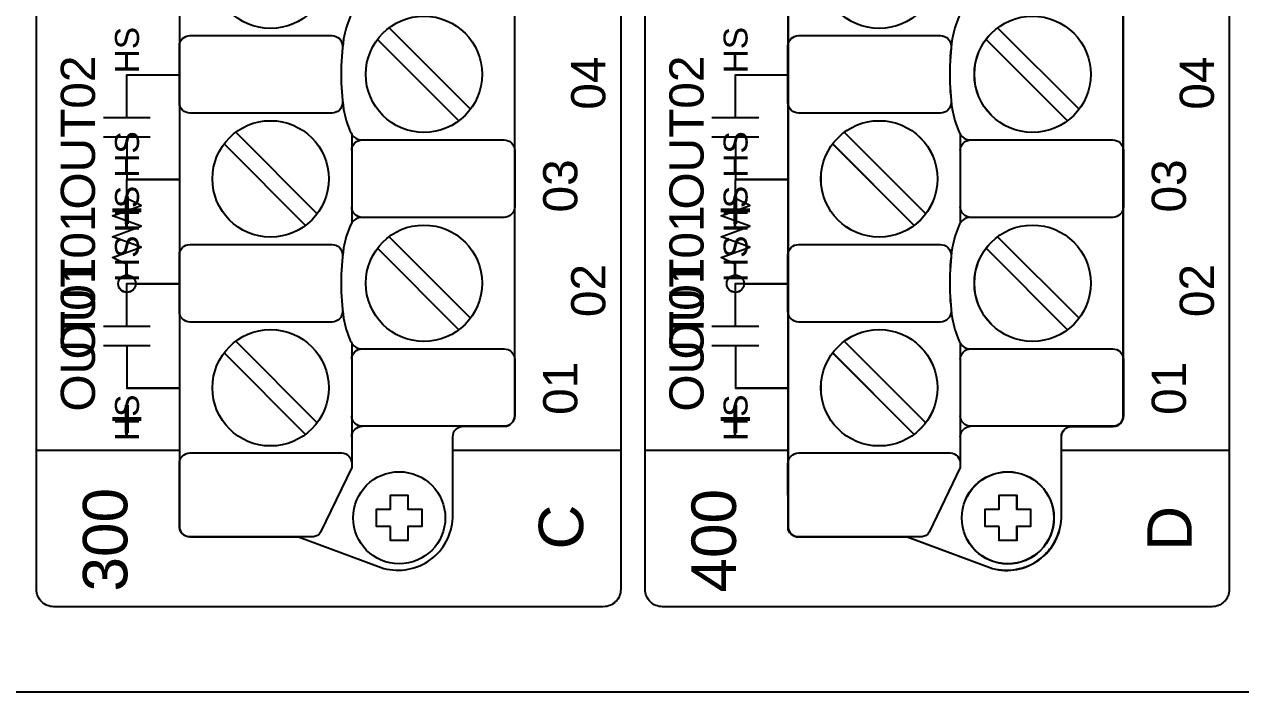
# Model space of a CAD drawing. Extents: x 1 to 47, y 1 to 34.6.
# Drawn here: x 35.134 to 38.632, y 3.325 to 5.244 of the extents above; entities that cross this region are included whole.
import ezdxf

# ---------------------------------------------------------------- set-up
doc = ezdxf.new("R2010")
doc.units = 0
doc.header["$MEASUREMENT"] = 0
for name, color, linetype in [('10_0______DWG_', 7, 'CONTINUOUS'), ('8_1__2___8__OPTOISOLATED_I', 7, 'CONTINUOUS'), ('8_2__7___8__OPTOISOLATED_I', 7, 'CONTINUOUS'), ('8_3__C___18__COMMON____6__', 7, 'CONTINUOUS'), ('8_4__D___18__COMMON____6__', 7, 'CONTINUOUS'), ('8_5__E___8__OPTOISOLATED_I', 7, 'CONTINUOUS'), ('8_6__4___18__COMMON____6__', 7, 'CONTINUOUS'), ('8_7__8___8__OPTOISOLATED_I', 7, 'CONTINUOUS'), ('9_1__0__EMPTY_IO_BOARD_POS', 7, 'CONTINUOUS'), ('9_2__2___8__OPTOISOLATED_I', 7, 'CONTINUOUS'), ('9_3__7___8__OPTOISOLATED_I', 7, 'CONTINUOUS'), ('9_4__C___18__COMMON____6__', 7, 'CONTINUOUS'), ('9_5__D___18__COMMON____6__', 7, 'CONTINUOUS'), ('9_6__E___8__OPTOISOLATED_I', 7, 'CONTINUOUS'), ('9_7__4___18__COMMON____6__', 7, 'CONTINUOUS'), ('9_8__8___8__OPTOISOLATED_I', 7, 'CONTINUOUS')]:
    doc.layers.add(name, color=color, linetype=linetype)
doc.styles.add('ARIAL', font='arial.ttf')

msp = doc.modelspace()

# ---------------------------------------------------------------- linework, layer by layer
at = {"layer": '10_0______DWG_'}
for points in [[(40.7706, 20.575), (32.8906, 20.575, 0.414214), (32.8006, 20.485), (32.8006, 3.415, 0.414214), (32.8906, 3.325), (40.7706, 3.325, 0.381966), (40.86, 3.405), (40.86, 20.495, 0.381966)], [(35.169, 3.6192), (35.169, 20.2795, -0.468367), (35.229, 20.3295), (36.7989, 20.3295, -0.414132), (36.849, 20.2795), (36.849, 3.6192, -0.414214), (36.7989, 3.5692), (35.219, 3.5692, -0.414287)], [(36.919, 3.6192), (36.919, 20.2795, -0.468367), (36.979, 20.3295), (38.549, 20.3295, -0.414132), (38.599, 20.2795), (38.599, 3.6192, -0.414214), (38.549, 3.5692), (36.969, 3.5692, -0.414287)], [(36.3961, 4.088), (36.5141, 4.088, 0.414213), (36.5441, 4.118), (36.5442, 9.0998, 0.414214), (36.5142, 9.1298), (36.2011, 9.1298), (35.9564, 9.2207, 0.480048), (35.7582, 9.0757), (35.7582, 8.8415, -0.414214), (35.7282, 8.8115), (35.61, 8.8115, 0.414212), (35.58, 8.7815), (35.5799, 8.7815), (35.5799, 3.8004, 0.414215), (35.6099, 3.7704), (35.9228, 3.7705), (36.1676, 3.6796, 0.47859), (36.3661, 3.8246), (36.3661, 4.058, -0.414214)]]:
    msp.add_lwpolyline(points, format="xyb", close=True, dxfattribs=at)
for points in [[(36.1054, 5.2895, 0.191033), (36.0815, 5.281, 0.081668), (36.0713, 5.2654, 0.0591), (36.052, 5.2017, 0.034646), (36.0449, 5.1001, 0.03436), (36.052, 4.9995, 0.0591), (36.0713, 4.9357, 0.081668), (36.0815, 4.9201, 0.191033), (36.1054, 4.9116)], [(36.0487, 5.0265), (36.0487, 5.0186, -0.414214), (36.0187, 4.9886), (35.6099, 4.9886, -0.414214), (35.5799, 5.0186), (35.5799, 5.1814, -0.414214), (35.6099, 5.2114), (36.0187, 5.2114, -0.414214), (36.0487, 5.1814), (36.0487, 5.1746)], [(36.0754, 4.8816, -0.414214), (36.1054, 4.9116), (36.5141, 4.9116, -0.414214), (36.5441, 4.8816), (36.5441, 4.7188, -0.414214), (36.5141, 4.6888), (36.1054, 4.6888, -0.414214), (36.0754, 4.7188)], [(36.1054, 4.6888, 0.191033), (36.0815, 4.6802, 0.081668), (36.0713, 4.6646, 0.0591), (36.052, 4.6009, 0.034646), (36.0449, 4.4994, 0.03436), (36.052, 4.3987, 0.0591), (36.0713, 4.335, 0.081668), (36.0815, 4.3194, 0.191033), (36.1054, 4.3108)], [(36.0487, 4.4257), (36.0487, 4.4178, -0.414214), (36.0187, 4.3878), (35.6099, 4.3878, -0.414214), (35.5799, 4.4178), (35.5799, 4.5807, -0.414214), (35.6099, 4.6107), (36.0187, 4.6107, -0.414214), (36.0487, 4.5807), (36.0487, 4.5739)], [(36.0754, 4.3274), (36.0754, 3.9692), (35.9856, 3.7833, -0.241986), (35.9657, 3.7705), (35.6099, 3.7704, -0.422157), (35.5801, 3.7971), (35.5799, 3.9814, -0.414214), (35.6099, 4.0114), (36.0471, 4.0114, -0.390527), (36.0754, 3.9814)], [(36.0754, 4.2808, -0.414214), (36.1054, 4.3108), (36.5141, 4.3108, -0.414214), (36.5441, 4.2808), (36.5441, 4.118, -0.414214), (36.5141, 4.088), (36.1054, 4.088, -0.414214), (36.0754, 4.118)], [(36.0754, 4.058, -0.414214), (36.1054, 4.088)]]:
    msp.add_lwpolyline(points, format="xyb", dxfattribs=at)
for points in [[(36.1827, 5.2339), (36.4169, 4.9998)], [(36.1493, 5.2005), (36.3835, 4.9664)], [(35.7417, 4.9333), (35.9759, 4.6991)], [(35.7083, 4.8999), (35.9425, 4.6657)], [(36.0754, 4.9281), (36.0754, 4.6722)], [(36.1827, 4.6332), (36.4169, 4.399)], [(36.1493, 4.5998), (36.3835, 4.3656)], [(35.7417, 4.3325), (35.9759, 4.0984)], [(35.7083, 4.2991), (35.9425, 4.0649)], [(35.169, 4.0192), (35.5799, 4.0192)], [(36.3661, 4.0192), (36.849, 4.0192)], [(36.919, 4.0192), (37.3299, 4.0192)], [(38.1161, 4.0192), (38.599, 4.0192)]]:
    msp.add_lwpolyline(points, dxfattribs=at)
msp.add_lwpolyline([(36.1872, 3.8), (36.1469, 3.8), (36.1469, 3.85), (36.1872, 3.85), (36.1872, 3.8901), (36.2371, 3.8901), (36.2371, 3.85), (36.2771, 3.85), (36.2771, 3.8), (36.2371, 3.8), (36.2371, 3.7599), (36.1872, 3.7599)], close=True, dxfattribs=at)
for centre, radius in [((35.8421, 5.3995), 0.1673), ((36.2831, 5.1001), 0.1673), ((35.8421, 4.7995), 0.1673), ((36.2831, 4.4994), 0.1673), ((35.8421, 4.1987), 0.1673), ((36.212, 3.825), 0.1324)]:
    msp.add_circle(centre, radius, dxfattribs=at)
at = {"layer": '8_1__2___8__OPTOISOLATED_I'}
for points in [[(35.4288, 4.976), (35.4288, 5.0982), (35.5799, 5.0982)], [(35.3613, 4.976), (35.4963, 4.976)], [(35.3613, 4.9203), (35.4963, 4.9203)], [(35.4288, 4.9203), (35.4288, 4.7982), (35.5799, 4.7982)], [(35.4288, 4.376), (35.4288, 4.4982), (35.5799, 4.4982)], [(35.3613, 4.376), (35.4963, 4.376)], [(35.3613, 4.3203), (35.4963, 4.3203)], [(35.4288, 4.3203), (35.4288, 4.1982), (35.5799, 4.1982)]]:
    msp.add_lwpolyline(points, dxfattribs=at)
at = {"layer": '8_2__7___8__OPTOISOLATED_I'}
for points in [[(35.4288, 4.976), (35.4288, 5.0982), (35.5799, 5.0982)], [(35.3613, 4.976), (35.4963, 4.976)], [(35.3613, 4.9203), (35.4963, 4.9203)], [(35.4288, 4.9203), (35.4288, 4.7982), (35.5799, 4.7982)], [(35.4288, 4.376), (35.4288, 4.4982), (35.5799, 4.4982)], [(35.3613, 4.376), (35.4963, 4.376)], [(35.3613, 4.3203), (35.4963, 4.3203)], [(35.4288, 4.3203), (35.4288, 4.1982), (35.5799, 4.1982)]]:
    msp.add_lwpolyline(points, dxfattribs=at)
at = {"layer": '8_3__C___18__COMMON____6__'}
for points in [[(35.4288, 4.976), (35.4288, 5.0982), (35.5799, 5.0982)], [(35.3613, 4.976), (35.4963, 4.976)], [(35.3613, 4.9203), (35.4963, 4.9203)], [(35.4288, 4.9203), (35.4288, 4.7982), (35.5799, 4.7982)], [(35.4288, 4.376), (35.4288, 4.4982), (35.5799, 4.4982)], [(35.3613, 4.376), (35.4963, 4.376)], [(35.3613, 4.3203), (35.4963, 4.3203)], [(35.4288, 4.3203), (35.4288, 4.1982), (35.5799, 4.1982)]]:
    msp.add_lwpolyline(points, dxfattribs=at)
at = {"layer": '8_4__D___18__COMMON____6__'}
for points in [[(35.4288, 4.976), (35.4288, 5.0982), (35.5799, 5.0982)], [(35.3613, 4.976), (35.4963, 4.976)], [(35.3613, 4.9203), (35.4963, 4.9203)], [(35.4288, 4.9203), (35.4288, 4.7982), (35.5799, 4.7982)], [(35.4288, 4.376), (35.4288, 4.4982), (35.5799, 4.4982)], [(35.3613, 4.376), (35.4963, 4.376)], [(35.3613, 4.3203), (35.4963, 4.3203)], [(35.4288, 4.3203), (35.4288, 4.1982), (35.5799, 4.1982)]]:
    msp.add_lwpolyline(points, dxfattribs=at)
at = {"layer": '8_5__E___8__OPTOISOLATED_I'}
for points in [[(35.4288, 4.5231), (35.4288, 4.5531), (35.3876, 4.5731), (35.4701, 4.6031), (35.3876, 4.6331), (35.4701, 4.6631), (35.3876, 4.6931), (35.4701, 4.7231), (35.4288, 4.7431), (35.4288, 4.7981), (35.5799, 4.7981)], [(35.5799, 4.4981), (35.4538, 4.4981)], [(35.4288, 4.3759), (35.4288, 4.4731)], [(35.3688, 4.3759), (35.4888, 4.3759)], [(35.3688, 4.3203), (35.4888, 4.3203)], [(35.4288, 4.3203), (35.4288, 4.1981), (35.5799, 4.1981)]]:
    msp.add_lwpolyline(points, dxfattribs=at)
msp.add_circle((35.4288, 4.4981), 0.025, dxfattribs=at)
at = {"layer": '8_6__4___18__COMMON____6__'}
for points in [[(35.4288, 4.976), (35.4288, 5.0982), (35.5799, 5.0982)], [(35.3613, 4.976), (35.4963, 4.976)], [(35.3613, 4.9203), (35.4963, 4.9203)], [(35.4288, 4.9203), (35.4288, 4.7982), (35.5799, 4.7982)], [(35.4288, 4.376), (35.4288, 4.4982), (35.5799, 4.4982)], [(35.3613, 4.376), (35.4963, 4.376)], [(35.3613, 4.3203), (35.4963, 4.3203)], [(35.4288, 4.3203), (35.4288, 4.1982), (35.5799, 4.1982)]]:
    msp.add_lwpolyline(points, dxfattribs=at)
at = {"layer": '8_7__8___8__OPTOISOLATED_I'}
for points in [[(35.4288, 4.523), (35.4288, 4.5531), (35.3876, 4.5731), (35.4701, 4.6031), (35.3876, 4.6331), (35.4701, 4.6631), (35.3876, 4.6931), (35.4701, 4.7231), (35.4288, 4.7431), (35.4288, 4.7981), (35.5799, 4.7981)], [(35.4537, 4.4981), (35.5799, 4.4981)], [(35.4288, 4.3759), (35.4288, 4.4733)], [(35.3688, 4.3759), (35.4888, 4.3759)], [(35.3688, 4.3203), (35.4888, 4.3203)], [(35.4288, 4.3203), (35.4288, 4.1981), (35.5799, 4.1981)]]:
    msp.add_lwpolyline(points, dxfattribs=at)
msp.add_circle((35.4288, 4.4981), 0.0249, dxfattribs=at)
at = {"layer": '9_1__0__EMPTY_IO_BOARD_POS'}
msp.add_lwpolyline([(38.1465, 4.0875), (38.2645, 4.0875, 0.414213), (38.2945, 4.1175), (38.2945, 9.0993, 0.414214), (38.2645, 9.1293), (37.9515, 9.1293), (37.7067, 9.2202, 0.480048), (37.5085, 9.0752), (37.5085, 8.841, -0.414214), (37.4785, 8.811), (37.3604, 8.811, 0.414212), (37.3304, 8.781), (37.3303, 8.781), (37.3303, 3.7999, 0.414215), (37.3603, 3.7699), (37.6732, 3.77), (37.9179, 3.6791, 0.47859), (38.1165, 3.8241), (38.1165, 4.0575, -0.414214)], format="xyb", close=True, dxfattribs=at)
msp.add_lwpolyline([(37.9376, 3.7995), (37.8973, 3.7995), (37.8973, 3.8495), (37.9376, 3.8495), (37.9376, 3.8896), (37.9875, 3.8896), (37.9875, 3.8495), (38.0275, 3.8495), (38.0275, 3.7995), (37.9875, 3.7995), (37.9875, 3.7594), (37.9376, 3.7594)], close=True, dxfattribs=at)
msp.add_circle((37.9624, 3.8245), 0.1324, dxfattribs=at)
at = {"layer": '9_2__2___8__OPTOISOLATED_I'}
msp.add_lwpolyline([(38.1461, 4.088), (38.2641, 4.088, 0.414213), (38.2941, 4.118), (38.2942, 9.0998, 0.414214), (38.2642, 9.1298), (37.9511, 9.1298), (37.7064, 9.2207, 0.480048), (37.5082, 9.0757), (37.5082, 8.8415, -0.414214), (37.4782, 8.8115), (37.36, 8.8115, 0.414212), (37.33, 8.7815), (37.3299, 8.7815), (37.3299, 3.8004, 0.414215), (37.3599, 3.7704), (37.6728, 3.7705), (37.9176, 3.6796, 0.47859), (38.1161, 3.8246), (38.1161, 4.058, -0.414214)], format="xyb", close=True, dxfattribs=at)
for points in [[(37.8554, 5.2895, 0.191033), (37.8315, 5.281, 0.081668), (37.8213, 5.2654, 0.0591), (37.802, 5.2017, 0.034646), (37.7949, 5.1001, 0.03436), (37.802, 4.9995, 0.0591), (37.8213, 4.9357, 0.081668), (37.8315, 4.9201, 0.191033), (37.8554, 4.9116)], [(37.7987, 5.0265), (37.7987, 5.0186, -0.414214), (37.7687, 4.9886), (37.3599, 4.9886, -0.414214), (37.3299, 5.0186), (37.3299, 5.1814, -0.414214), (37.3599, 5.2114), (37.7687, 5.2114, -0.414214), (37.7987, 5.1814), (37.7987, 5.1746)], [(37.8254, 4.8816, -0.414214), (37.8554, 4.9116), (38.2641, 4.9116, -0.414214), (38.2941, 4.8816), (38.2941, 4.7188, -0.414214), (38.2641, 4.6888), (37.8554, 4.6888, -0.414214), (37.8254, 4.7188)], [(37.8554, 4.6888, 0.191033), (37.8315, 4.6802, 0.081668), (37.8213, 4.6646, 0.0591), (37.802, 4.6009, 0.034646), (37.7949, 4.4994, 0.03436), (37.802, 4.3987, 0.0591), (37.8213, 4.335, 0.081668), (37.8315, 4.3194, 0.191033), (37.8554, 4.3108)], [(37.7987, 4.4257), (37.7987, 4.4178, -0.414214), (37.7687, 4.3878), (37.3599, 4.3878, -0.414214), (37.3299, 4.4178), (37.3299, 4.5807, -0.414214), (37.3599, 4.6107), (37.7687, 4.6107, -0.414214), (37.7987, 4.5807), (37.7987, 4.5739)], [(37.8254, 4.3274), (37.8254, 3.9692), (37.7356, 3.7833, -0.241986), (37.7157, 3.7705), (37.3599, 3.7704, -0.422157), (37.3301, 3.7971), (37.3299, 3.9814, -0.414214), (37.3599, 4.0114), (37.7971, 4.0114, -0.390527), (37.8254, 3.9814)], [(37.8254, 4.2808, -0.414214), (37.8554, 4.3108), (38.2641, 4.3108, -0.414214), (38.2941, 4.2808), (38.2941, 4.118, -0.414214), (38.2641, 4.088), (37.8554, 4.088, -0.414214), (37.8254, 4.118)], [(37.8254, 4.058, -0.414214), (37.8554, 4.088)]]:
    msp.add_lwpolyline(points, format="xyb", dxfattribs=at)
for points in [[(37.9327, 5.2339), (38.1669, 4.9998)], [(37.8993, 5.2005), (38.1335, 4.9664)], [(37.1788, 4.976), (37.1788, 5.0982), (37.3299, 5.0982)], [(37.1113, 4.976), (37.2463, 4.976)], [(37.4918, 4.9333), (37.7259, 4.6991)], [(37.1113, 4.9203), (37.2463, 4.9203)], [(37.1788, 4.9203), (37.1788, 4.7982), (37.3299, 4.7982)], [(37.4583, 4.8999), (37.6925, 4.6657)], [(37.8254, 4.9281), (37.8254, 4.6722)], [(37.9327, 4.6332), (38.1669, 4.399)], [(37.8993, 4.5998), (38.1335, 4.3656)], [(37.1788, 4.376), (37.1788, 4.4982), (37.3299, 4.4982)], [(37.1113, 4.376), (37.2463, 4.376)], [(37.1113, 4.3203), (37.2463, 4.3203)], [(37.1788, 4.3203), (37.1788, 4.1982), (37.3299, 4.1982)], [(37.4918, 4.3325), (37.7259, 4.0984)], [(37.4583, 4.2991), (37.6925, 4.0649)]]:
    msp.add_lwpolyline(points, dxfattribs=at)
msp.add_lwpolyline([(37.9372, 3.8), (37.8969, 3.8), (37.8969, 3.85), (37.9372, 3.85), (37.9372, 3.8901), (37.9871, 3.8901), (37.9871, 3.85), (38.0271, 3.85), (38.0271, 3.8), (37.9871, 3.8), (37.9871, 3.7599), (37.9372, 3.7599)], close=True, dxfattribs=at)
for centre, radius in [((37.5921, 5.3995), 0.1673), ((38.0331, 5.1001), 0.1673), ((37.5921, 4.7995), 0.1673), ((38.0331, 4.4994), 0.1673), ((37.5921, 4.1987), 0.1673), ((37.962, 3.825), 0.1324)]:
    msp.add_circle(centre, radius, dxfattribs=at)
at = {"layer": '9_3__7___8__OPTOISOLATED_I'}
msp.add_lwpolyline([(38.1461, 4.088), (38.2641, 4.088, 0.414213), (38.2941, 4.118), (38.2942, 9.0998, 0.414214), (38.2642, 9.1298), (37.9511, 9.1298), (37.7064, 9.2207, 0.480048), (37.5082, 9.0757), (37.5082, 8.8415, -0.414214), (37.4782, 8.8115), (37.36, 8.8115, 0.414212), (37.33, 8.7815), (37.3299, 8.7815), (37.3299, 3.8004, 0.414215), (37.3599, 3.7704), (37.6728, 3.7705), (37.9176, 3.6796, 0.47859), (38.1161, 3.8246), (38.1161, 4.058, -0.414214)], format="xyb", close=True, dxfattribs=at)
for points in [[(37.8554, 5.2895, 0.191033), (37.8315, 5.281, 0.081668), (37.8213, 5.2654, 0.0591), (37.802, 5.2017, 0.034646), (37.7949, 5.1001, 0.03436), (37.802, 4.9995, 0.0591), (37.8213, 4.9357, 0.081668), (37.8315, 4.9201, 0.191033), (37.8554, 4.9116)], [(37.7987, 5.0265), (37.7987, 5.0186, -0.414214), (37.7687, 4.9886), (37.3599, 4.9886, -0.414214), (37.3299, 5.0186), (37.3299, 5.1814, -0.414214), (37.3599, 5.2114), (37.7687, 5.2114, -0.414214), (37.7987, 5.1814), (37.7987, 5.1746)], [(37.8254, 4.8816, -0.414214), (37.8554, 4.9116), (38.2641, 4.9116, -0.414214), (38.2941, 4.8816), (38.2941, 4.7188, -0.414214), (38.2641, 4.6888), (37.8554, 4.6888, -0.414214), (37.8254, 4.7188)], [(37.8554, 4.6888, 0.191033), (37.8315, 4.6802, 0.081668), (37.8213, 4.6646, 0.0591), (37.802, 4.6009, 0.034646), (37.7949, 4.4994, 0.03436), (37.802, 4.3987, 0.0591), (37.8213, 4.335, 0.081668), (37.8315, 4.3194, 0.191033), (37.8554, 4.3108)], [(37.7987, 4.4257), (37.7987, 4.4178, -0.414214), (37.7687, 4.3878), (37.3599, 4.3878, -0.414214), (37.3299, 4.4178), (37.3299, 4.5807, -0.414214), (37.3599, 4.6107), (37.7687, 4.6107, -0.414214), (37.7987, 4.5807), (37.7987, 4.5739)], [(37.8254, 4.3274), (37.8254, 3.9692), (37.7356, 3.7833, -0.241986), (37.7157, 3.7705), (37.3599, 3.7704, -0.422157), (37.3301, 3.7971), (37.3299, 3.9814, -0.414214), (37.3599, 4.0114), (37.7971, 4.0114, -0.390527), (37.8254, 3.9814)], [(37.8254, 4.2808, -0.414214), (37.8554, 4.3108), (38.2641, 4.3108, -0.414214), (38.2941, 4.2808), (38.2941, 4.118, -0.414214), (38.2641, 4.088), (37.8554, 4.088, -0.414214), (37.8254, 4.118)], [(37.8254, 4.058, -0.414214), (37.8554, 4.088)]]:
    msp.add_lwpolyline(points, format="xyb", dxfattribs=at)
for points in [[(37.9327, 5.2339), (38.1669, 4.9998)], [(37.8993, 5.2005), (38.1335, 4.9664)], [(37.1788, 4.976), (37.1788, 5.0982), (37.3299, 5.0982)], [(37.1113, 4.976), (37.2463, 4.976)], [(37.4918, 4.9333), (37.7259, 4.6991)], [(37.1113, 4.9203), (37.2463, 4.9203)], [(37.1788, 4.9203), (37.1788, 4.7982), (37.3299, 4.7982)], [(37.4583, 4.8999), (37.6925, 4.6657)], [(37.8254, 4.9281), (37.8254, 4.6722)], [(37.9327, 4.6332), (38.1669, 4.399)], [(37.8993, 4.5998), (38.1335, 4.3656)], [(37.1788, 4.376), (37.1788, 4.4982), (37.3299, 4.4982)], [(37.1113, 4.376), (37.2463, 4.376)], [(37.1113, 4.3203), (37.2463, 4.3203)], [(37.1788, 4.3203), (37.1788, 4.1982), (37.3299, 4.1982)], [(37.4918, 4.3325), (37.7259, 4.0984)], [(37.4583, 4.2991), (37.6925, 4.0649)]]:
    msp.add_lwpolyline(points, dxfattribs=at)
msp.add_lwpolyline([(37.9372, 3.8), (37.8969, 3.8), (37.8969, 3.85), (37.9372, 3.85), (37.9372, 3.8901), (37.9871, 3.8901), (37.9871, 3.85), (38.0271, 3.85), (38.0271, 3.8), (37.9871, 3.8), (37.9871, 3.7599), (37.9372, 3.7599)], close=True, dxfattribs=at)
for centre, radius in [((37.5921, 5.3995), 0.1673), ((38.0331, 5.1001), 0.1673), ((37.5921, 4.7995), 0.1673), ((38.0331, 4.4994), 0.1673), ((37.5921, 4.1987), 0.1673), ((37.962, 3.825), 0.1324)]:
    msp.add_circle(centre, radius, dxfattribs=at)
at = {"layer": '9_4__C___18__COMMON____6__'}
msp.add_lwpolyline([(38.1461, 4.088), (38.2641, 4.088, 0.414213), (38.2941, 4.118), (38.2942, 9.0998, 0.414214), (38.2642, 9.1298), (37.9511, 9.1298), (37.7064, 9.2207, 0.480048), (37.5082, 9.0757), (37.5082, 8.8415, -0.414214), (37.4782, 8.8115), (37.36, 8.8115, 0.414212), (37.33, 8.7815), (37.3299, 8.7815), (37.3299, 3.8004, 0.414215), (37.3599, 3.7704), (37.6728, 3.7705), (37.9176, 3.6796, 0.47859), (38.1161, 3.8246), (38.1161, 4.058, -0.414214)], format="xyb", close=True, dxfattribs=at)
for points in [[(37.8554, 5.2895, 0.191033), (37.8315, 5.281, 0.081668), (37.8213, 5.2654, 0.0591), (37.802, 5.2017, 0.034646), (37.7949, 5.1001, 0.03436), (37.802, 4.9995, 0.0591), (37.8213, 4.9357, 0.081668), (37.8315, 4.9201, 0.191033), (37.8554, 4.9116)], [(37.7987, 5.0265), (37.7987, 5.0186, -0.414214), (37.7687, 4.9886), (37.3599, 4.9886, -0.414214), (37.3299, 5.0186), (37.3299, 5.1814, -0.414214), (37.3599, 5.2114), (37.7687, 5.2114, -0.414214), (37.7987, 5.1814), (37.7987, 5.1746)], [(37.8254, 4.8816, -0.414214), (37.8554, 4.9116), (38.2641, 4.9116, -0.414214), (38.2941, 4.8816), (38.2941, 4.7188, -0.414214), (38.2641, 4.6888), (37.8554, 4.6888, -0.414214), (37.8254, 4.7188)], [(37.8554, 4.6888, 0.191033), (37.8315, 4.6802, 0.081668), (37.8213, 4.6646, 0.0591), (37.802, 4.6009, 0.034646), (37.7949, 4.4994, 0.03436), (37.802, 4.3987, 0.0591), (37.8213, 4.335, 0.081668), (37.8315, 4.3194, 0.191033), (37.8554, 4.3108)], [(37.7987, 4.4257), (37.7987, 4.4178, -0.414214), (37.7687, 4.3878), (37.3599, 4.3878, -0.414214), (37.3299, 4.4178), (37.3299, 4.5807, -0.414214), (37.3599, 4.6107), (37.7687, 4.6107, -0.414214), (37.7987, 4.5807), (37.7987, 4.5739)], [(37.8254, 4.3274), (37.8254, 3.9692), (37.7356, 3.7833, -0.241986), (37.7157, 3.7705), (37.3599, 3.7704, -0.422157), (37.3301, 3.7971), (37.3299, 3.9814, -0.414214), (37.3599, 4.0114), (37.7971, 4.0114, -0.390527), (37.8254, 3.9814)], [(37.8254, 4.2808, -0.414214), (37.8554, 4.3108), (38.2641, 4.3108, -0.414214), (38.2941, 4.2808), (38.2941, 4.118, -0.414214), (38.2641, 4.088), (37.8554, 4.088, -0.414214), (37.8254, 4.118)], [(37.8254, 4.058, -0.414214), (37.8554, 4.088)]]:
    msp.add_lwpolyline(points, format="xyb", dxfattribs=at)
for points in [[(37.9327, 5.2339), (38.1669, 4.9998)], [(37.8993, 5.2005), (38.1335, 4.9664)], [(37.1788, 4.976), (37.1788, 5.0982), (37.3299, 5.0982)], [(37.1113, 4.976), (37.2463, 4.976)], [(37.4918, 4.9333), (37.7259, 4.6991)], [(37.1113, 4.9203), (37.2463, 4.9203)], [(37.1788, 4.9203), (37.1788, 4.7982), (37.3299, 4.7982)], [(37.4583, 4.8999), (37.6925, 4.6657)], [(37.8254, 4.9281), (37.8254, 4.6722)], [(37.9327, 4.6332), (38.1669, 4.399)], [(37.8993, 4.5998), (38.1335, 4.3656)], [(37.1788, 4.376), (37.1788, 4.4982), (37.3299, 4.4982)], [(37.1113, 4.376), (37.2463, 4.376)], [(37.1113, 4.3203), (37.2463, 4.3203)], [(37.1788, 4.3203), (37.1788, 4.1982), (37.3299, 4.1982)], [(37.4918, 4.3325), (37.7259, 4.0984)], [(37.4583, 4.2991), (37.6925, 4.0649)]]:
    msp.add_lwpolyline(points, dxfattribs=at)
msp.add_lwpolyline([(37.9372, 3.8), (37.8969, 3.8), (37.8969, 3.85), (37.9372, 3.85), (37.9372, 3.8901), (37.9871, 3.8901), (37.9871, 3.85), (38.0271, 3.85), (38.0271, 3.8), (37.9871, 3.8), (37.9871, 3.7599), (37.9372, 3.7599)], close=True, dxfattribs=at)
for centre, radius in [((37.5921, 5.3995), 0.1673), ((38.0331, 5.1001), 0.1673), ((37.5921, 4.7995), 0.1673), ((38.0331, 4.4994), 0.1673), ((37.5921, 4.1987), 0.1673), ((37.962, 3.825), 0.1324)]:
    msp.add_circle(centre, radius, dxfattribs=at)
at = {"layer": '9_5__D___18__COMMON____6__'}
msp.add_lwpolyline([(38.1461, 4.088), (38.2641, 4.088, 0.414213), (38.2941, 4.118), (38.2942, 9.0998, 0.414214), (38.2642, 9.1298), (37.9511, 9.1298), (37.7064, 9.2207, 0.480048), (37.5082, 9.0757), (37.5082, 8.8415, -0.414214), (37.4782, 8.8115), (37.36, 8.8115, 0.414212), (37.33, 8.7815), (37.3299, 8.7815), (37.3299, 3.8004, 0.414215), (37.3599, 3.7704), (37.6728, 3.7705), (37.9176, 3.6796, 0.47859), (38.1161, 3.8246), (38.1161, 4.058, -0.414214)], format="xyb", close=True, dxfattribs=at)
for points in [[(37.8554, 5.2895, 0.191033), (37.8315, 5.281, 0.081668), (37.8213, 5.2654, 0.0591), (37.802, 5.2017, 0.034646), (37.7949, 5.1001, 0.03436), (37.802, 4.9995, 0.0591), (37.8213, 4.9357, 0.081668), (37.8315, 4.9201, 0.191033), (37.8554, 4.9116)], [(37.7987, 5.0265), (37.7987, 5.0186, -0.414214), (37.7687, 4.9886), (37.3599, 4.9886, -0.414214), (37.3299, 5.0186), (37.3299, 5.1814, -0.414214), (37.3599, 5.2114), (37.7687, 5.2114, -0.414214), (37.7987, 5.1814), (37.7987, 5.1746)], [(37.8254, 4.8816, -0.414214), (37.8554, 4.9116), (38.2641, 4.9116, -0.414214), (38.2941, 4.8816), (38.2941, 4.7188, -0.414214), (38.2641, 4.6888), (37.8554, 4.6888, -0.414214), (37.8254, 4.7188)], [(37.8554, 4.6888, 0.191033), (37.8315, 4.6802, 0.081668), (37.8213, 4.6646, 0.0591), (37.802, 4.6009, 0.034646), (37.7949, 4.4994, 0.03436), (37.802, 4.3987, 0.0591), (37.8213, 4.335, 0.081668), (37.8315, 4.3194, 0.191033), (37.8554, 4.3108)], [(37.7987, 4.4257), (37.7987, 4.4178, -0.414214), (37.7687, 4.3878), (37.3599, 4.3878, -0.414214), (37.3299, 4.4178), (37.3299, 4.5807, -0.414214), (37.3599, 4.6107), (37.7687, 4.6107, -0.414214), (37.7987, 4.5807), (37.7987, 4.5739)], [(37.8254, 4.3274), (37.8254, 3.9692), (37.7356, 3.7833, -0.241986), (37.7157, 3.7705), (37.3599, 3.7704, -0.422157), (37.3301, 3.7971), (37.3299, 3.9814, -0.414214), (37.3599, 4.0114), (37.7971, 4.0114, -0.390527), (37.8254, 3.9814)], [(37.8254, 4.2808, -0.414214), (37.8554, 4.3108), (38.2641, 4.3108, -0.414214), (38.2941, 4.2808), (38.2941, 4.118, -0.414214), (38.2641, 4.088), (37.8554, 4.088, -0.414214), (37.8254, 4.118)], [(37.8254, 4.058, -0.414214), (37.8554, 4.088)]]:
    msp.add_lwpolyline(points, format="xyb", dxfattribs=at)
for points in [[(37.9327, 5.2339), (38.1669, 4.9998)], [(37.8993, 5.2005), (38.1335, 4.9664)], [(37.1788, 4.976), (37.1788, 5.0982), (37.3299, 5.0982)], [(37.1113, 4.976), (37.2463, 4.976)], [(37.4918, 4.9333), (37.7259, 4.6991)], [(37.1113, 4.9203), (37.2463, 4.9203)], [(37.1788, 4.9203), (37.1788, 4.7982), (37.3299, 4.7982)], [(37.4583, 4.8999), (37.6925, 4.6657)], [(37.8254, 4.9281), (37.8254, 4.6722)], [(37.9327, 4.6332), (38.1669, 4.399)], [(37.8993, 4.5998), (38.1335, 4.3656)], [(37.1788, 4.376), (37.1788, 4.4982), (37.3299, 4.4982)], [(37.1113, 4.376), (37.2463, 4.376)], [(37.1113, 4.3203), (37.2463, 4.3203)], [(37.1788, 4.3203), (37.1788, 4.1982), (37.3299, 4.1982)], [(37.4918, 4.3325), (37.7259, 4.0984)], [(37.4583, 4.2991), (37.6925, 4.0649)]]:
    msp.add_lwpolyline(points, dxfattribs=at)
msp.add_lwpolyline([(37.9372, 3.8), (37.8969, 3.8), (37.8969, 3.85), (37.9372, 3.85), (37.9372, 3.8901), (37.9871, 3.8901), (37.9871, 3.85), (38.0271, 3.85), (38.0271, 3.8), (37.9871, 3.8), (37.9871, 3.7599), (37.9372, 3.7599)], close=True, dxfattribs=at)
for centre, radius in [((37.5921, 5.3995), 0.1673), ((38.0331, 5.1001), 0.1673), ((37.5921, 4.7995), 0.1673), ((38.0331, 4.4994), 0.1673), ((37.5921, 4.1987), 0.1673), ((37.962, 3.825), 0.1324)]:
    msp.add_circle(centre, radius, dxfattribs=at)
at = {"layer": '9_6__E___8__OPTOISOLATED_I'}
msp.add_lwpolyline([(38.1461, 4.088), (38.2641, 4.088, 0.414213), (38.2941, 4.118), (38.2942, 9.0998, 0.414214), (38.2642, 9.1298), (37.9511, 9.1298), (37.7064, 9.2207, 0.480048), (37.5082, 9.0757), (37.5082, 8.8415, -0.414214), (37.4782, 8.8115), (37.36, 8.8115, 0.414212), (37.33, 8.7815), (37.3299, 8.7815), (37.3299, 3.8004, 0.414215), (37.3599, 3.7704), (37.6728, 3.7705), (37.9176, 3.6796, 0.47859), (38.1161, 3.8246), (38.1161, 4.058, -0.414214)], format="xyb", close=True, dxfattribs=at)
for points in [[(37.8554, 5.2895, 0.191033), (37.8315, 5.281, 0.081668), (37.8213, 5.2654, 0.0591), (37.802, 5.2017, 0.034646), (37.7949, 5.1001, 0.03436), (37.802, 4.9995, 0.0591), (37.8213, 4.9357, 0.081668), (37.8315, 4.9201, 0.191033), (37.8554, 4.9116)], [(37.7987, 5.0265), (37.7987, 5.0186, -0.414214), (37.7687, 4.9886), (37.3599, 4.9886, -0.414214), (37.3299, 5.0186), (37.3299, 5.1814, -0.414214), (37.3599, 5.2114), (37.7687, 5.2114, -0.414214), (37.7987, 5.1814), (37.7987, 5.1746)], [(37.8254, 4.8816, -0.414214), (37.8554, 4.9116), (38.2641, 4.9116, -0.414214), (38.2941, 4.8816), (38.2941, 4.7188, -0.414214), (38.2641, 4.6888), (37.8554, 4.6888, -0.414214), (37.8254, 4.7188)], [(37.8554, 4.6888, 0.191033), (37.8315, 4.6802, 0.081668), (37.8213, 4.6646, 0.0591), (37.802, 4.6009, 0.034646), (37.7949, 4.4994, 0.03436), (37.802, 4.3987, 0.0591), (37.8213, 4.335, 0.081668), (37.8315, 4.3194, 0.191033), (37.8554, 4.3108)], [(37.7987, 4.4257), (37.7987, 4.4178, -0.414214), (37.7687, 4.3878), (37.3599, 4.3878, -0.414214), (37.3299, 4.4178), (37.3299, 4.5807, -0.414214), (37.3599, 4.6107), (37.7687, 4.6107, -0.414214), (37.7987, 4.5807), (37.7987, 4.5739)], [(37.8254, 4.3274), (37.8254, 3.9692), (37.7356, 3.7833, -0.241986), (37.7157, 3.7705), (37.3599, 3.7704, -0.422157), (37.3301, 3.7971), (37.3299, 3.9814, -0.414214), (37.3599, 4.0114), (37.7971, 4.0114, -0.390527), (37.8254, 3.9814)], [(37.8254, 4.2808, -0.414214), (37.8554, 4.3108), (38.2641, 4.3108, -0.414214), (38.2941, 4.2808), (38.2941, 4.118, -0.414214), (38.2641, 4.088), (37.8554, 4.088, -0.414214), (37.8254, 4.118)], [(37.8254, 4.058, -0.414214), (37.8554, 4.088)]]:
    msp.add_lwpolyline(points, format="xyb", dxfattribs=at)
for points in [[(37.9327, 5.2339), (38.1669, 4.9998)], [(37.8993, 5.2005), (38.1335, 4.9664)], [(37.4918, 4.9333), (37.7259, 4.6991)], [(37.4583, 4.8999), (37.6925, 4.6657)], [(37.8254, 4.9281), (37.8254, 4.6722)], [(37.1788, 4.5231), (37.1788, 4.5531), (37.1376, 4.5731), (37.2201, 4.6031), (37.1376, 4.6331), (37.2201, 4.6631), (37.1376, 4.6931), (37.2201, 4.7231), (37.1788, 4.7431), (37.1788, 4.7981), (37.3299, 4.7981)], [(37.9327, 4.6332), (38.1669, 4.399)], [(37.8993, 4.5998), (38.1335, 4.3656)], [(37.3299, 4.4981), (37.2038, 4.4981)], [(37.1788, 4.3759), (37.1788, 4.4731)], [(37.1188, 4.3759), (37.2388, 4.3759)], [(37.1188, 4.3203), (37.2388, 4.3203)], [(37.1788, 4.3203), (37.1788, 4.1981), (37.3299, 4.1981)], [(37.4918, 4.3325), (37.7259, 4.0984)], [(37.4583, 4.2991), (37.6925, 4.0649)]]:
    msp.add_lwpolyline(points, dxfattribs=at)
msp.add_lwpolyline([(37.9372, 3.8), (37.8969, 3.8), (37.8969, 3.85), (37.9372, 3.85), (37.9372, 3.8901), (37.9871, 3.8901), (37.9871, 3.85), (38.0271, 3.85), (38.0271, 3.8), (37.9871, 3.8), (37.9871, 3.7599), (37.9372, 3.7599)], close=True, dxfattribs=at)
for centre, radius in [((37.5921, 5.3995), 0.1673), ((38.0331, 5.1001), 0.1673), ((37.5921, 4.7995), 0.1673), ((38.0331, 4.4994), 0.1673), ((37.1788, 4.4981), 0.025), ((37.5921, 4.1987), 0.1673), ((37.962, 3.825), 0.1324)]:
    msp.add_circle(centre, radius, dxfattribs=at)
at = {"layer": '9_7__4___18__COMMON____6__'}
msp.add_lwpolyline([(38.1462, 4.088), (38.2642, 4.088, 0.414213), (38.2942, 4.118), (38.2942, 9.0998, 0.414214), (38.2642, 9.1298), (37.9512, 9.1298), (37.7064, 9.2207, 0.480048), (37.5082, 9.0757), (37.5082, 8.8415, -0.414214), (37.4782, 8.8115), (37.3601, 8.8115, 0.414212), (37.3301, 8.7815), (37.33, 8.7815), (37.33, 3.8004, 0.414215), (37.36, 3.7704), (37.6729, 3.7705), (37.9176, 3.6796, 0.47859), (38.1162, 3.8246), (38.1162, 4.058, -0.414214)], format="xyb", close=True, dxfattribs=at)
for points in [[(37.8554, 5.2895, 0.191033), (37.8315, 5.281, 0.081668), (37.8214, 5.2654, 0.0591), (37.802, 5.2017, 0.034646), (37.795, 5.1001, 0.03436), (37.802, 4.9995, 0.0591), (37.8214, 4.9357, 0.081668), (37.8315, 4.9201, 0.191033), (37.8554, 4.9116)], [(37.7988, 5.0265), (37.7988, 5.0186, -0.414214), (37.7688, 4.9886), (37.36, 4.9886, -0.414214), (37.33, 5.0186), (37.33, 5.1814, -0.414214), (37.36, 5.2114), (37.7688, 5.2114, -0.414214), (37.7988, 5.1814), (37.7988, 5.1746)], [(37.8254, 4.8816, -0.414214), (37.8554, 4.9116), (38.2642, 4.9116, -0.414214), (38.2942, 4.8816), (38.2942, 4.7188, -0.414214), (38.2642, 4.6888), (37.8554, 4.6888, -0.414214), (37.8254, 4.7188)], [(37.8554, 4.6888, 0.191033), (37.8315, 4.6802, 0.081668), (37.8214, 4.6646, 0.0591), (37.802, 4.6009, 0.034646), (37.795, 4.4994, 0.03436), (37.802, 4.3987, 0.0591), (37.8214, 4.335, 0.081668), (37.8315, 4.3194, 0.191033), (37.8554, 4.3108)], [(37.7988, 4.4257), (37.7988, 4.4178, -0.414214), (37.7688, 4.3878), (37.36, 4.3878, -0.414214), (37.33, 4.4178), (37.33, 4.5807, -0.414214), (37.36, 4.6107), (37.7688, 4.6107, -0.414214), (37.7988, 4.5807), (37.7988, 4.5739)], [(37.8254, 4.3274), (37.8254, 3.9692), (37.7357, 3.7833, -0.241986), (37.7158, 3.7705), (37.36, 3.7704, -0.422157), (37.3302, 3.7971), (37.33, 3.9814, -0.414214), (37.36, 4.0114), (37.7971, 4.0114, -0.390527), (37.8254, 3.9814)], [(37.8254, 4.2808, -0.414214), (37.8554, 4.3108), (38.2642, 4.3108, -0.414214), (38.2942, 4.2808), (38.2942, 4.118, -0.414214), (38.2642, 4.088), (37.8554, 4.088, -0.414214), (37.8254, 4.118)], [(37.8254, 4.058, -0.414214), (37.8554, 4.088)]]:
    msp.add_lwpolyline(points, format="xyb", dxfattribs=at)
for points in [[(37.9328, 5.2339), (38.167, 4.9998)], [(37.8994, 5.2005), (38.1336, 4.9664)], [(37.1788, 4.976), (37.1788, 5.0982), (37.3299, 5.0982)], [(37.1113, 4.976), (37.2463, 4.976)], [(37.4918, 4.9333), (37.726, 4.6991)], [(37.1113, 4.9203), (37.2463, 4.9203)], [(37.1788, 4.9203), (37.1788, 4.7982), (37.3299, 4.7982)], [(37.4584, 4.8999), (37.6926, 4.6657)], [(37.8254, 4.9281), (37.8254, 4.6722)], [(37.9328, 4.6332), (38.167, 4.399)], [(37.8994, 4.5998), (38.1336, 4.3656)], [(37.1788, 4.376), (37.1788, 4.4982), (37.3299, 4.4982)], [(37.1113, 4.376), (37.2463, 4.376)], [(37.1113, 4.3203), (37.2463, 4.3203)], [(37.1788, 4.3203), (37.1788, 4.1982), (37.3299, 4.1982)], [(37.4918, 4.3325), (37.726, 4.0984)], [(37.4584, 4.2991), (37.6926, 4.0649)]]:
    msp.add_lwpolyline(points, dxfattribs=at)
msp.add_lwpolyline([(37.9373, 3.8), (37.897, 3.8), (37.897, 3.85), (37.9373, 3.85), (37.9373, 3.8901), (37.9872, 3.8901), (37.9872, 3.85), (38.0272, 3.85), (38.0272, 3.8), (37.9872, 3.8), (37.9872, 3.7599), (37.9373, 3.7599)], close=True, dxfattribs=at)
for centre, radius in [((37.5922, 5.3995), 0.1673), ((38.0332, 5.1001), 0.1673), ((37.5922, 4.7995), 0.1673), ((38.0332, 4.4994), 0.1673), ((37.5922, 4.1987), 0.1673), ((37.9621, 3.825), 0.1324)]:
    msp.add_circle(centre, radius, dxfattribs=at)
at = {"layer": '9_8__8___8__OPTOISOLATED_I'}
msp.add_lwpolyline([(38.1461, 4.088), (38.2641, 4.088, 0.414213), (38.2941, 4.118), (38.2942, 9.0998, 0.414214), (38.2642, 9.1298), (37.9511, 9.1298), (37.7064, 9.2207, 0.480048), (37.5082, 9.0757), (37.5082, 8.8415, -0.414214), (37.4782, 8.8115), (37.36, 8.8115, 0.414212), (37.33, 8.7815), (37.3299, 8.7815), (37.3299, 3.8004, 0.414215), (37.3599, 3.7704), (37.6728, 3.7705), (37.9176, 3.6796, 0.47859), (38.1161, 3.8246), (38.1161, 4.058, -0.414214)], format="xyb", close=True, dxfattribs=at)
for points in [[(37.8554, 5.2895, 0.191033), (37.8315, 5.281, 0.081668), (37.8213, 5.2654, 0.0591), (37.802, 5.2017, 0.034646), (37.7949, 5.1001, 0.03436), (37.802, 4.9995, 0.0591), (37.8213, 4.9357, 0.081668), (37.8315, 4.9201, 0.191033), (37.8554, 4.9116)], [(37.7987, 5.0265), (37.7987, 5.0186, -0.414214), (37.7687, 4.9886), (37.3599, 4.9886, -0.414214), (37.3299, 5.0186), (37.3299, 5.1814, -0.414214), (37.3599, 5.2114), (37.7687, 5.2114, -0.414214), (37.7987, 5.1814), (37.7987, 5.1746)], [(37.8254, 4.8816, -0.414214), (37.8554, 4.9116), (38.2641, 4.9116, -0.414214), (38.2941, 4.8816), (38.2941, 4.7188, -0.414214), (38.2641, 4.6888), (37.8554, 4.6888, -0.414214), (37.8254, 4.7188)], [(37.8554, 4.6888, 0.191033), (37.8315, 4.6802, 0.081668), (37.8213, 4.6646, 0.0591), (37.802, 4.6009, 0.034646), (37.7949, 4.4994, 0.03436), (37.802, 4.3987, 0.0591), (37.8213, 4.335, 0.081668), (37.8315, 4.3194, 0.191033), (37.8554, 4.3108)], [(37.7987, 4.4257), (37.7987, 4.4178, -0.414214), (37.7687, 4.3878), (37.3599, 4.3878, -0.414214), (37.3299, 4.4178), (37.3299, 4.5807, -0.414214), (37.3599, 4.6107), (37.7687, 4.6107, -0.414214), (37.7987, 4.5807), (37.7987, 4.5739)], [(37.8254, 4.3274), (37.8254, 3.9692), (37.7356, 3.7833, -0.241986), (37.7157, 3.7705), (37.3599, 3.7704, -0.422157), (37.3301, 3.7971), (37.3299, 3.9814, -0.414214), (37.3599, 4.0114), (37.7971, 4.0114, -0.390527), (37.8254, 3.9814)], [(37.8254, 4.2808, -0.414214), (37.8554, 4.3108), (38.2641, 4.3108, -0.414214), (38.2941, 4.2808), (38.2941, 4.118, -0.414214), (38.2641, 4.088), (37.8554, 4.088, -0.414214), (37.8254, 4.118)], [(37.8254, 4.058, -0.414214), (37.8554, 4.088)]]:
    msp.add_lwpolyline(points, format="xyb", dxfattribs=at)
for points in [[(37.9327, 5.2339), (38.1669, 4.9998)], [(37.8993, 5.2005), (38.1335, 4.9664)], [(37.4918, 4.9333), (37.7259, 4.6991)], [(37.4583, 4.8999), (37.6925, 4.6657)], [(37.8254, 4.9281), (37.8254, 4.6722)], [(37.1788, 4.523), (37.1788, 4.5531), (37.1376, 4.5731), (37.2201, 4.6031), (37.1376, 4.6331), (37.2201, 4.6631), (37.1376, 4.6931), (37.2201, 4.7231), (37.1788, 4.7431), (37.1788, 4.7981), (37.3299, 4.7981)], [(37.9327, 4.6332), (38.1669, 4.399)], [(37.8993, 4.5998), (38.1335, 4.3656)], [(37.2037, 4.4981), (37.3299, 4.4981)], [(37.1788, 4.3759), (37.1788, 4.4733)], [(37.1188, 4.3759), (37.2388, 4.3759)], [(37.1188, 4.3203), (37.2388, 4.3203)], [(37.1788, 4.3203), (37.1788, 4.1981), (37.3299, 4.1981)], [(37.4918, 4.3325), (37.7259, 4.0984)], [(37.4583, 4.2991), (37.6925, 4.0649)]]:
    msp.add_lwpolyline(points, dxfattribs=at)
msp.add_lwpolyline([(37.9372, 3.8), (37.8969, 3.8), (37.8969, 3.85), (37.9372, 3.85), (37.9372, 3.8901), (37.9871, 3.8901), (37.9871, 3.85), (38.0271, 3.85), (38.0271, 3.8), (37.9871, 3.8), (37.9871, 3.7599), (37.9372, 3.7599)], close=True, dxfattribs=at)
for centre, radius in [((37.5921, 5.3995), 0.1673), ((38.0331, 5.1001), 0.1673), ((37.5921, 4.7995), 0.1673), ((38.0331, 4.4994), 0.1673), ((37.1788, 4.4981), 0.0249), ((37.5921, 4.1987), 0.1673), ((37.962, 3.825), 0.1324)]:
    msp.add_circle(centre, radius, dxfattribs=at)

# ---------------------------------------------------------------- texts
at = {"layer": '10_0______DWG_', "style": 'ARIAL'}
for s, height, p in [('04', 0.09833, (36.8047, 4.9984)), ('04', 0.09833, (38.5547, 4.9984)), ('03', 0.09833, (36.7242, 4.7029)), ('03', 0.09833, (38.4742, 4.7029)), ('02', 0.09833, (36.8047, 4.402)), ('02', 0.09833, (38.5547, 4.402)), ('01', 0.09833, (36.7242, 4.1209)), ('01', 0.09833, (38.4742, 4.1209)), ('300', 0.12783, (35.4302, 3.6129)), ('400', 0.12783, (37.1802, 3.61)), ('C', 0.1278, (36.741, 3.7338)), ('D', 0.1278, (38.4911, 3.7301))]:
    msp.add_text(s, height=height, rotation=90, dxfattribs=at).set_placement(p)
at = {"layer": '8_1__2___8__OPTOISOLATED_I', "style": 'ARIAL'}
for s, p in [('OUT02', (35.3372, 4.7114)), ('OUT01', (35.3372, 4.1303))]:
    msp.add_text(s, height=0.09833, rotation=90, dxfattribs=at).set_placement(p)
at = {"layer": '8_2__7___8__OPTOISOLATED_I', "style": 'ARIAL'}
for s, height, p in [('OUT02', 0.09833, (35.3372, 4.7113)), ('+', 0.118, (35.4856, 4.6612)), ('OUT01', 0.09833, (35.3372, 4.1303)), ('+', 0.118, (35.4856, 4.0612))]:
    msp.add_text(s, height=height, rotation=90, dxfattribs=at).set_placement(p)
at = {"layer": '8_3__C___18__COMMON____6__', "style": 'ARIAL'}
for s, height, p in [('HS', 0.06883, (35.4636, 5.1029)), ('OUT02', 0.09833, (35.3372, 4.7113)), ('+', 0.118, (35.4856, 4.6612)), ('HS', 0.06883, (35.4636, 4.5028)), ('OUT01', 0.09833, (35.3372, 4.1303)), ('+', 0.118, (35.4856, 4.0612))]:
    msp.add_text(s, height=height, rotation=90, dxfattribs=at).set_placement(p)
at = {"layer": '8_4__D___18__COMMON____6__', "style": 'ARIAL'}
for s, p in [('OUT02', (35.3372, 4.7113)), ('OUT01', (35.3372, 4.1303))]:
    msp.add_text(s, height=0.09833, rotation=90, dxfattribs=at).set_placement(p)
at = {"layer": '8_5__E___8__OPTOISOLATED_I', "style": 'ARIAL'}
for s, height, p in [('HS', 0.06883, (35.4636, 4.8028)), ('OUT01', 0.09833, (35.3372, 4.2803)), ('+', 0.118, (35.4856, 4.0611))]:
    msp.add_text(s, height=height, rotation=90, dxfattribs=at).set_placement(p)
at = {"layer": '8_6__4___18__COMMON____6__', "style": 'ARIAL'}
for s, height, p in [('OUT02', 0.09833, (35.3372, 4.7114)), ('HS', 0.06883, (35.4636, 4.6458)), ('OUT01', 0.09833, (35.3372, 4.1303)), ('HS', 0.06883, (35.4636, 4.0458))]:
    msp.add_text(s, height=height, rotation=90, dxfattribs=at).set_placement(p)
at = {"layer": '8_7__8___8__OPTOISOLATED_I', "style": 'ARIAL'}
for s, height, p in [('OUT01', 0.09833, (35.3372, 4.2802)), ('HS', 0.06883, (35.4636, 4.0458))]:
    msp.add_text(s, height=height, rotation=90, dxfattribs=at).set_placement(p)
at = {"layer": '9_2__2___8__OPTOISOLATED_I', "style": 'ARIAL'}
for s, p in [('OUT02', (37.0872, 4.7114)), ('OUT01', (37.0872, 4.1303))]:
    msp.add_text(s, height=0.09833, rotation=90, dxfattribs=at).set_placement(p)
at = {"layer": '9_3__7___8__OPTOISOLATED_I', "style": 'ARIAL'}
for s, height, p in [('OUT02', 0.09833, (37.0872, 4.7113)), ('+', 0.118, (37.2356, 4.6612)), ('OUT01', 0.09833, (37.0872, 4.1303)), ('+', 0.118, (37.2356, 4.0612))]:
    msp.add_text(s, height=height, rotation=90, dxfattribs=at).set_placement(p)
at = {"layer": '9_4__C___18__COMMON____6__', "style": 'ARIAL'}
for s, height, p in [('HS', 0.06883, (37.2136, 5.1029)), ('OUT02', 0.09833, (37.0872, 4.7113)), ('+', 0.118, (37.2356, 4.6612)), ('HS', 0.06883, (37.2136, 4.5028)), ('OUT01', 0.09833, (37.0872, 4.1303)), ('+', 0.118, (37.2356, 4.0612))]:
    msp.add_text(s, height=height, rotation=90, dxfattribs=at).set_placement(p)
at = {"layer": '9_5__D___18__COMMON____6__', "style": 'ARIAL'}
for s, p in [('OUT02', (37.0872, 4.7113)), ('OUT01', (37.0872, 4.1303))]:
    msp.add_text(s, height=0.09833, rotation=90, dxfattribs=at).set_placement(p)
at = {"layer": '9_6__E___8__OPTOISOLATED_I', "style": 'ARIAL'}
for s, height, p in [('HS', 0.06883, (37.2136, 4.8028)), ('OUT01', 0.09833, (37.0872, 4.2803)), ('+', 0.118, (37.2356, 4.0611))]:
    msp.add_text(s, height=height, rotation=90, dxfattribs=at).set_placement(p)
at = {"layer": '9_7__4___18__COMMON____6__', "style": 'ARIAL'}
for s, height, p in [('OUT02', 0.09833, (37.0872, 4.7114)), ('HS', 0.06883, (37.2136, 4.6458)), ('OUT01', 0.09833, (37.0872, 4.1303)), ('HS', 0.06883, (37.2136, 4.0458))]:
    msp.add_text(s, height=height, rotation=90, dxfattribs=at).set_placement(p)
at = {"layer": '9_8__8___8__OPTOISOLATED_I', "style": 'ARIAL'}
for s, height, p in [('OUT01', 0.09833, (37.0872, 4.2802)), ('HS', 0.06883, (37.2136, 4.0458))]:
    msp.add_text(s, height=height, rotation=90, dxfattribs=at).set_placement(p)

doc.saveas('drawing.dxf')
